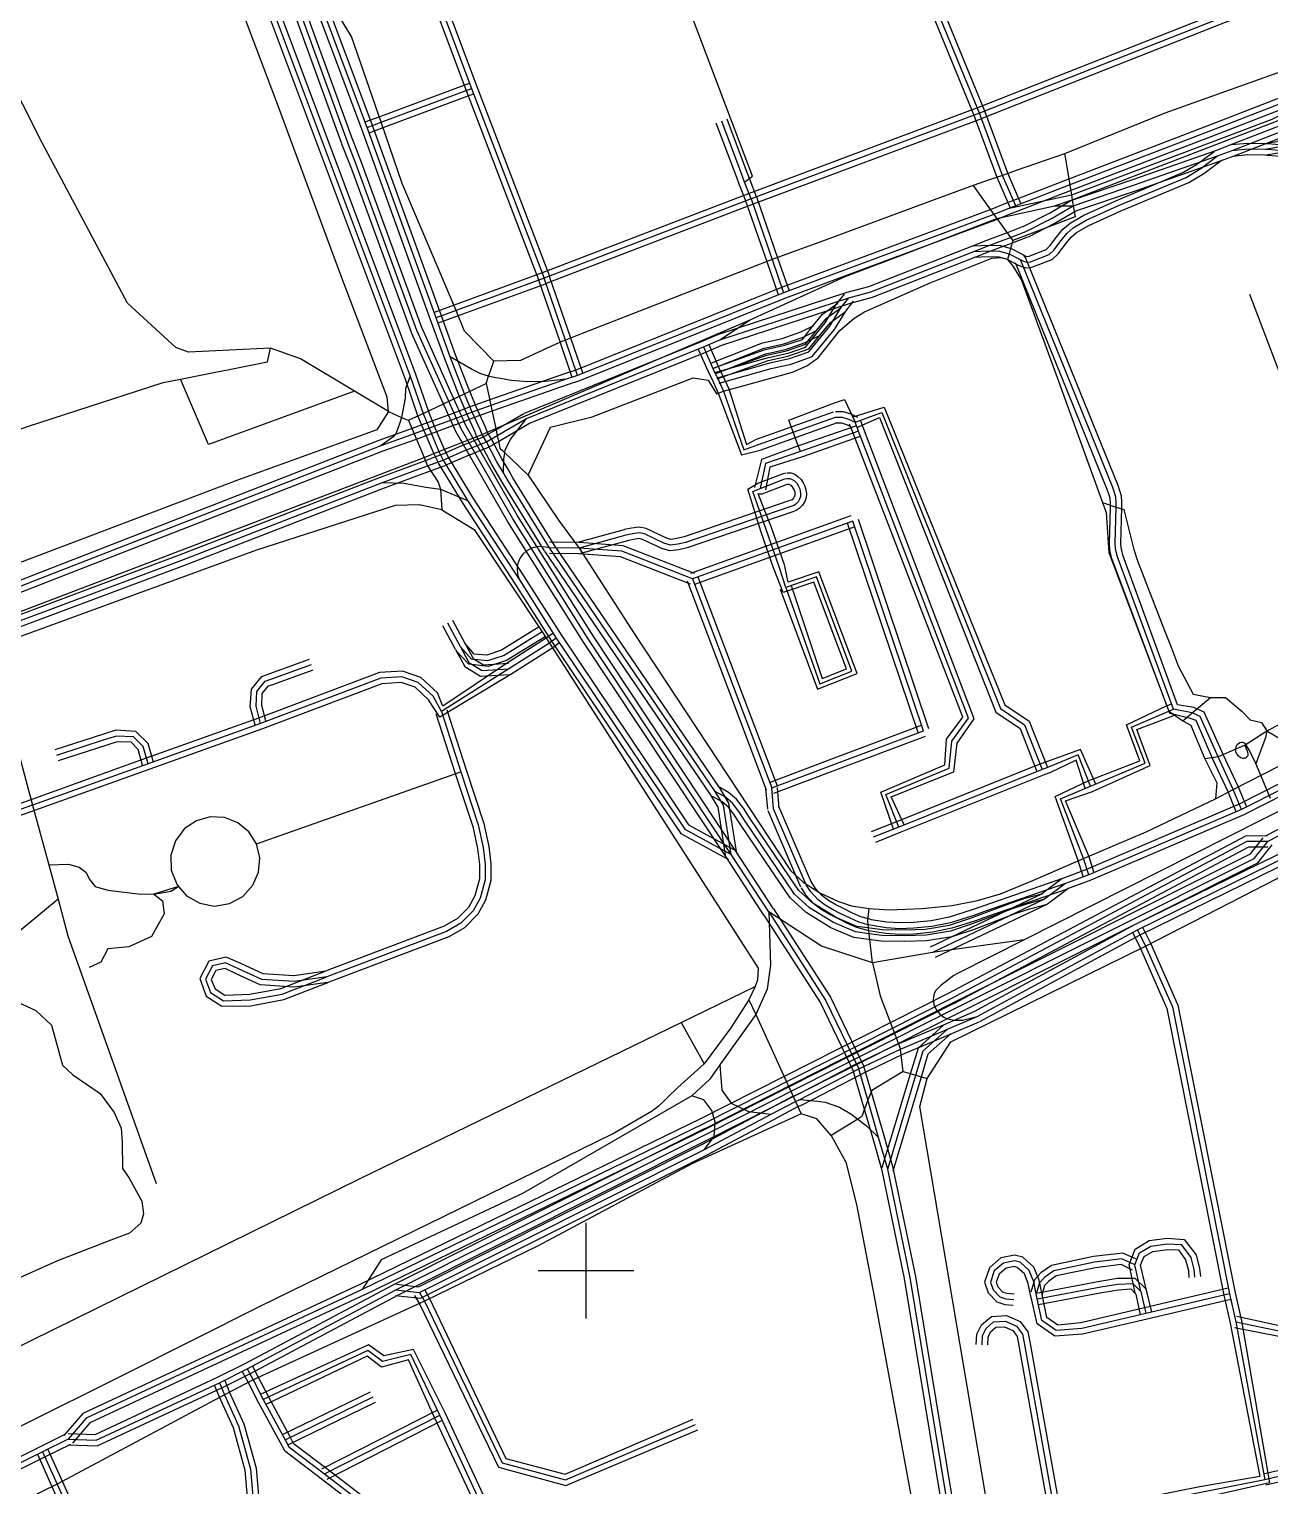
# Model space of a CAD drawing. Header units: metres. Extents: x -1073 to 1066, y -1049 to 1091.
# Drawn here: x -291 to 358, y -113 to 650 of the extents above; entities that cross this region are included whole.
import ezdxf

# ---------------------------------------------------------------- set-up
doc = ezdxf.new("R2010")
doc.units = ezdxf.units.M
for name, color, linetype in [('CONTROL', 2, 'CONTINUOUS'), ('EST_BUILDING_LINE_3M_OFFSET', 1, 'CONTINUOUS'), ('OSM_ROAD_CENTERLINE', 8, 'CONTINUOUS')]:
    doc.layers.add(name, color=color, linetype=linetype)

msp = doc.modelspace()

# ---------------------------------------------------------------- linework, layer by layer
at = {"layer": 'CONTROL'}
for p, q in [((0, -25), (0, 25)), ((-25, 0), (25, 0))]:
    msp.add_line(p, q, dxfattribs=at)
at = {"layer": 'EST_BUILDING_LINE_3M_OFFSET'}
for points in [[(221.985, 556.057), (215.001, 572.069), (203.049, 604.558), (181.726, 656.342), (123.149, 810.749), (99.356, 873.647), (70.133, 947.352)], [(227.484, 558.456), (220.568, 574.305), (208.64, 606.737), (187.306, 658.548), (128.76, 812.875), (104.951, 875.814), (75.71, 949.563)], [(-206.781, 765.942), (-94.785, 467.041), (-88.069, 447.535), (-84.884, 439.661), (-79.628, 427.435), (-77.368, 422.865)], [(-201.163, 768.047), (-89.139, 469.071), (-82.449, 449.637), (-79.346, 441.971), (-74.181, 429.951), (-71.99, 425.527)], [(603.714, 764.725), (592.29, 760.546), (530.435, 735.879), (508.646, 727.458), (437.659, 700.04), (364.371, 671.738), (204.738, 608.436)], [(605.775, 759.09), (594.432, 754.942), (532.628, 730.294), (510.808, 721.861), (439.82, 694.443), (366.558, 666.15), (206.95, 602.859)], [(-49.522, 435.166), (-51.645, 438.954), (-52.65, 441.439), (-56.723, 450.525), (-60.791, 460.028), (-68.266, 479.283), (-75.619, 499.665), (-111.596, 599.348), (-160.038, 728.437), (-169.322, 742.532)], [(-54.76, 432.24), (-57.053, 436.355), (-58.167, 439.08), (-62.219, 448.117), (-66.347, 457.761), (-73.885, 477.179), (-81.263, 497.629), (-117.227, 597.276), (-165.384, 725.714), (-174.329, 739.226)], [(-127.662, 589.641), (-168.375, 701.837), (-175.386, 720.124)], [(-122.022, 591.687), (-162.753, 703.934), (-169.784, 722.272)], [(-99.841, 716.661), (-62.692, 617.52), (-24.695, 518.247)], [(-94.222, 718.766), (-57.081, 619.645), (-19.091, 520.391)], [(625.494, 715.38), (616.404, 711.864), (580.517, 698.159), (528.537, 677.863), (454.693, 649.3), (411.939, 632.758), (384.783, 622.249), (331.461, 601.623), (251.95, 571.031), (223.65, 560.054)], [(627.658, 709.784), (618.556, 706.264), (582.678, 692.562), (530.711, 672.27), (456.858, 643.704), (414.105, 627.162), (386.948, 616.653), (333.621, 596.025), (254.112, 565.435), (225.82, 554.46)], [(228.601, 546.411), (242.335, 553.465), (253.626, 560.021), (285.958, 570.992), (329.331, 586.165), (336.845, 589.075), (477.512, 643.555), (579.451, 683.028), (581.303, 683.751), (621.134, 699.269), (630.884, 703.065)], [(231.343, 541.074), (245.216, 548.202), (256.11, 554.559), (287.912, 565.318), (331.405, 580.535), (339.011, 583.48), (479.679, 637.96), (581.625, 677.436), (583.482, 678.16), (623.311, 693.678), (633.061, 697.474)], [(337.649, 589.265), (345.936, 590.033), (355.211, 589.845), (356.572, 589.808), (368.704, 588.831), (378.397, 587.791), (383.868, 587.199), (391.281, 586.906), (393.761, 587.063), (400.725, 589.621), (439.111, 604.503), (441.877, 606.16), (445.661, 609.047), (450.176, 614.491), (453.662, 618.683), (458.896, 624.649), (459.809, 625.918), (463.184, 630.577), (465.728, 633.301), (466.72, 634.361), (472.115, 639.523), (476.757, 643.129)], [(338.207, 583.291), (346.152, 584.037), (355.07, 583.846), (356.252, 583.817), (368.143, 582.857), (377.755, 581.826), (383.429, 581.215), (391.382, 580.907), (395.014, 581.196), (402.834, 584.004), (441.742, 599.111), (445.246, 601.195), (449.817, 604.72), (454.787, 610.652), (458.225, 614.787), (463.588, 620.91), (464.671, 622.403), (467.814, 626.76), (470.109, 629.202), (470.989, 630.145), (476.033, 634.98), (480.434, 638.387)], [(354.621, 589.8), (361.386, 590.979), (364.5, 592.125), (374.846, 595.893), (430.861, 616.898), (444.871, 623.058), (456.536, 628.364), (466.463, 633.875)], [(355.661, 583.891), (362.937, 585.183), (366.553, 586.487), (376.926, 590.266), (433.123, 611.34), (447.321, 617.581), (459.236, 623.006), (469.374, 628.628)], [(-115.456, 601.124), (-108.259, 603.795), (-60.932, 621.395)], [(-113.368, 595.499), (-106.169, 598.171), (-58.841, 615.771)], [(204.792, 608.457), (85.246, 563.702), (-22.969, 522.119)], [(206.896, 602.838), (87.374, 558.092), (-20.817, 516.519)], [(84.437, 574.211), (73.769, 602.541)], [(78.822, 572.096), (68.153, 600.427)], [(-91.327, 491.005), (-122.536, 576.405), (-127.639, 589.58)], [(-85.691, 493.064), (-116.921, 578.518), (-122.044, 591.747)], [(202.683, 536.331), (210.358, 536.69), (216.719, 536.448), (222.399, 534.993), (228.169, 531.91), (229.673, 531.144), (230.606, 530.784), (231.764, 530.933), (240.651, 534.315), (242.629, 536.241), (245.91, 540.673), (249.469, 545.047), (253.14, 548.237), (260.304, 552.336), (277.029, 559.929), (312.543, 574.768), (319.804, 579.201), (328.573, 585.754)], [(202.965, 530.337), (210.392, 530.69), (215.865, 530.509), (220.218, 529.404), (225.398, 526.588), (227.392, 525.594), (229.956, 524.819), (233.143, 525.093), (243.844, 529.236), (247.112, 532.253), (250.649, 536.994), (253.785, 540.879), (256.613, 543.344), (263.033, 546.993), (279.426, 554.429), (315.27, 569.423), (323.164, 574.23), (332.163, 580.946)], [(83.508, 559.826), (80.16, 568.588), (78.826, 572.084)], [(89.113, 561.968), (85.766, 570.728), (84.432, 574.223)], [(223.649, 560.053), (219.451, 558.424), (212.281, 555.57), (102.244, 514.569), (-5.409, 471.223), (-11.269, 469.342), (-50.773, 455.537), (-60.512, 452.135), (-70.534, 448.219)], [(83.475, 559.915), (94.488, 528.122), (100.494, 510.789)], [(89.145, 561.879), (100.158, 530.086), (106.163, 512.754)], [(225.821, 554.46), (221.646, 552.839), (214.438, 549.971), (104.412, 508.974), (-3.37, 465.58), (-9.361, 463.653), (-48.794, 449.873), (-58.43, 446.507), (-68.35, 442.63)], [(-32.176, 448.807), (60.324, 486.188), (69.003, 489.899), (136.666, 511.997), (147.958, 515.054), (201.73, 536.127), (209.266, 539.078), (215.266, 541.417), (220.98, 543.513), (228.899, 546.544)], [(-29.927, 443.244), (62.628, 480.648), (71.117, 484.284), (138.382, 506.247), (149.84, 509.357), (203.918, 530.541), (211.449, 533.49), (217.389, 535.805), (223.085, 537.894), (231.044, 540.941)], [(340.094, 240.18), (335.799, 250.523), (327.857, 267.699), (319.095, 287.919), (316.109, 288.985), (305.397, 291.566), (275.077, 372.675), (274.365, 375.532), (273.944, 377.62), (273.797, 380.446), (274.309, 399.475), (274.268, 401.894), (274.101, 404.324), (273.5, 406.324), (272.657, 408.852), (224.773, 527.039), (224.495, 527.31)], [(345.635, 242.481), (341.293, 252.933), (333.321, 270.177), (323.307, 292.192), (317.903, 294.71), (309.31, 296.114), (280.812, 374.438), (280.217, 376.858), (279.896, 378.376), (279.796, 380.515), (280.309, 399.446), (280.261, 402.17), (280.004, 405.395), (279.227, 408.115), (278.286, 410.931), (229.907, 530.145), (229.073, 531.188)], [(-22.923, 522.137), (-68.944, 505.316), (-79.472, 501.464)], [(-1.552, 469.376), (-7.928, 487.944), (-19.056, 520.295)], [(-20.863, 516.501), (-66.884, 499.681), (-77.41, 495.829)], [(-7.227, 467.427), (-13.603, 485.994), (-24.73, 518.343)], [(67.953, 470.152), (95.455, 477.946), (105.668, 480.17), (114.825, 483.295), (125.003, 496.078), (130.899, 505.535), (135.164, 510.974)], [(66.537, 472.352), (93.672, 482.006), (103.983, 484.256), (113.138, 487.37), (118.197, 493.829), (123.706, 500.61), (131.62, 506.259)], [(69.589, 464.379), (96.913, 472.126), (107.312, 474.399), (118.291, 478.398), (129.892, 492.6), (135.812, 502.09), (139.884, 507.27)], [(68.549, 466.699), (95.321, 476.237), (105.624, 478.484), (116.604, 482.472), (122.867, 490.062), (127.815, 496.238), (135.091, 501.365)], [(-1.348, 328.968), (-40.927, 391.949), (-68.043, 439.219), (-76.285, 457.542), (-91.245, 490.804)], [(3.732, 332.161), (-35.784, 395.039), (-62.698, 441.945), (-70.813, 460.002), (-85.773, 493.265)], [(65.291, 474.909), (92.253, 485.575), (102.614, 487.84), (112.342, 491.272), (119.214, 494.64)], [(67.5, 469.33), (94.003, 479.836), (104.255, 482.069), (114.662, 485.739), (121.851, 489.251)], [(58.725, 482.221), (63.648, 470.913), (64.851, 468.201), (66.083, 465.934), (69.101, 459.222), (81.299, 426.844), (91.139, 429.432)], [(64.227, 484.616), (69.142, 473.325), (70.235, 470.85), (71.459, 468.598), (74.676, 461.439), (83.885, 432.257), (89.111, 435.079)], [(139.662, 446.806), (155.985, 451.883), (219.037, 296.109), (231.699, 287.484), (241.305, 263.342)], [(-70.467, 448.244), (-83.166, 443.626), (-90.891, 440.658), (-108.305, 434.482)], [(-68.417, 442.605), (-81.065, 438.006), (-88.812, 435.03), (-106.3, 428.827)], [(-53.655, 436.293), (-47.941, 439.632), (-32.565, 448.616)], [(-50.627, 431.113), (-44.914, 434.452), (-29.538, 443.436)], [(89.121, 435.083), (129.499, 449.421)], [(91.129, 429.429), (131.507, 443.767)], [(130.418, 449.592), (134.489, 449.659), (138.454, 448.34), (141.963, 446.707)], [(130.588, 443.595), (133.582, 443.728), (136.205, 442.777), (139.426, 441.27)], [(160.786, 231.068), (154.12, 250.316), (187.587, 264.675), (188.524, 278.058), (197.075, 289.589), (139.666, 438.234), (137.889, 442.926)], [(141.726, 441.172), (153.541, 446.403), (214.359, 292.351), (227.008, 283.743), (235.719, 261.153)], [(166.368, 233.27), (159.645, 247.975), (192.414, 261.112), (194.145, 275.96), (203.027, 288.829), (145.273, 440.371), (143.5, 445.051)], [(-75.891, 426.94), (-65.365, 431.59), (-53.266, 436.484)], [(-40.602, 419.003), (-43.949, 424.757), (-49.496, 435.119)], [(141.483, 442.135), (111.165, 431.582), (91.699, 424.408), (88.097, 409.882)], [(143.456, 436.469), (113.137, 425.916), (96.182, 420.421), (93.955, 408.587)], [(-108.392, 434.45), (-338.244, 344.841), (-351.789, 337.165), (-381.71, 325.791), (-570.391, 259.824), (-595.137, 252.372), (-604.37, 248.55), (-727.034, 207.885), (-794.393, 181.717), (-846.67, 164.713), (-907.429, 148.439), (-985.735, 127.745), (-1041.683, 112.906)], [(-106.213, 428.859), (-335.669, 339.421), (-349.236, 331.735), (-379.653, 320.155), (-568.535, 254.118), (-593.122, 246.72), (-602.276, 242.927), (-725.003, 202.24), (-792.378, 176.065), (-844.965, 158.961), (-905.887, 142.641), (-984.199, 121.945), (-1040.145, 107.107)], [(-319.848, 334.533), (-212.554, 374.602), (-107.554, 415.301), (-84, 424.042), (-75.691, 427.02)], [(-73.467, 421.452), (-63.027, 426.064), (-51.016, 430.922)], [(-45.788, 415.986), (-49.188, 421.832), (-54.786, 432.287)], [(-317.749, 328.912), (-210.421, 368.994), (-105.426, 409.691), (-81.944, 418.405), (-73.667, 421.372)], [(-77.249, 422.649), (-64.513, 401.497), (-37.381, 359.83)], [(-72.109, 425.743), (-59.428, 404.682), (-32.353, 363.104)], [(-21.701, 376.647), (-43.358, 411.802), (-45.789, 415.988)], [(-16.592, 379.794), (-38.209, 414.882), (-40.6, 419.001)], [(91.39, 386.929), (84.574, 409.03), (89.933, 412.028), (103.24, 417.218), (104.666, 417.495)], [(105.256, 417.544), (107.233, 417.465), (109.194, 416.728), (110.846, 415.674), (112.585, 413.938), (113.592, 412.345), (114.49, 410.595), (115.039, 408.647), (115.248, 406.449), (115.078, 404.519), (114.382, 402.479), (113.31, 400.605), (111.539, 398.773), (109.907, 397.778), (108.094, 397.136)], [(97.056, 388.904), (90.025, 406.522), (92.119, 406.441), (104.883, 411.448), (105.753, 411.594)], [(105.163, 411.545), (106.065, 411.58), (106.471, 411.381), (107.098, 410.988), (107.884, 410.209), (108.378, 409.375), (108.911, 408.387), (109.14, 407.551), (109.248, 406.41), (109.207, 405.757), (108.913, 404.948), (108.501, 404.194), (107.8, 403.466), (107.366, 403.214), (106.14, 402.809)], [(106.142, 402.81), (51.264, 383.955), (47.551, 383.103), (44.4, 382.679), (41.813, 383.505), (31.476, 388.384), (27.832, 389.079), (23.757, 388.556), (20.177, 387.789)], [(108.092, 397.135), (52.912, 378.186), (48.571, 377.19), (43.88, 376.702), (39.666, 377.902), (29.602, 382.685), (27.665, 383.081), (24.798, 382.647), (21.437, 381.922)], [(138.584, 394.981), (54.659, 364.802)], [(140.614, 389.335), (56.689, 359.156)], [(104.018, 368.771), (97.058, 388.897)], [(173.672, 281.617), (136.756, 391.2)], [(179.358, 283.532), (142.442, 393.116)], [(-3.582, 381.109), (-19.125, 381.221)], [(20.008, 387.747), (-4.402, 381.001)], [(21.606, 381.964), (-2.804, 375.218)], [(98.347, 366.81), (91.388, 386.936)], [(72.933, 217.36), (69.069, 242.62), (65.089, 249.094), (-21.627, 376.533)], [(-3.625, 375.11), (-19.168, 375.221)], [(78.862, 218.28), (74.707, 244.672), (70.138, 252.335), (-16.666, 379.909)], [(54.581, 359.185), (18.048, 373.515), (-3.827, 375.118)], [(56.767, 364.773), (19.38, 379.365), (-3.379, 381.101)], [(107.27, 358.57), (123.503, 309.83), (136.255, 314.979), (119.213, 360.303), (103.089, 354.893), (98.324, 366.879)], [(101.612, 356.572), (121.023, 304.367), (141.743, 312.554), (121.781, 365.726), (105.793, 360.249), (104.041, 368.702)], [(-37.399, 359.859), (-18.064, 329.414), (36.041, 248.853), (49.627, 228.782), (74.465, 215.184)], [(-32.334, 363.075), (-13.041, 332.695), (41.022, 252.198), (53.666, 233.218), (77.33, 220.456)], [(52.868, 360.916), (76.042, 299.746), (94.297, 251.567)], [(58.479, 363.042), (81.653, 301.872), (99.908, 253.693)], [(-68.298, 325.007), (-74.93, 337.386)], [(-63.009, 327.84), (-69.641, 340.219)], [(-24.592, 336.846), (-44.166, 324.721), (-51.839, 322.114), (-58.548, 322.683), (-63.418, 328.425)], [(-17.329, 333.472), (-20.804, 330.915), (-42.055, 317.436), (-74.923, 295.475), (-77.654, 302.405), (-86.322, 310.401), (-95.906, 313.788), (-108.044, 313.025), (-171.262, 289.131), (-230.083, 268.133), (-290.458, 246.428), (-345.541, 226.994)], [(-13.775, 328.637), (-17.418, 325.962), (-38.842, 312.368), (-76.431, 289.667), (-82.39, 298.723), (-89.424, 305.265), (-96.727, 307.845), (-106.773, 307.161), (-169.192, 283.499), (-228.059, 262.485), (-288.445, 240.775), (-343.545, 221.336)], [(-21.437, 331.742), (-41.623, 319.287), (-51.189, 316.15), (-61.278, 317.34), (-67.888, 324.423)], [(-63.013, 327.848), (-59.059, 320.304), (-53.659, 316.956), (-40.632, 317.896)], [(73.397, 216.163), (-1.309, 328.908)], [(78.399, 219.477), (3.693, 332.222)], [(-68.293, 324.999), (-63.416, 316.179), (-55.109, 311.134), (-40.264, 311.908)], [(-165.326, 312.509), (-144.695, 320.078)], [(-163.259, 306.876), (-142.628, 314.446)], [(-173.128, 285.552), (-175.596, 295.088), (-174.96, 304.226), (-169.482, 310.876), (-165.325, 312.509)], [(-167.325, 287.078), (-169.626, 295.687), (-169.379, 302.023), (-166.026, 305.971), (-163.26, 306.876)], [(-78.532, 291.649), (-68.364, 260.193), (-59.259, 232.514), (-56.822, 220.965), (-55.771, 212.52), (-55.725, 204.961), (-58.107, 196.121), (-61.473, 190.121), (-67.27, 184.213), (-74.261, 180.199), (-136.716, 156.516)], [(-72.822, 293.494), (-62.66, 262.053), (-53.466, 234.073), (-50.904, 221.955), (-49.783, 212.9), (-49.776, 204.184), (-52.551, 193.855), (-56.674, 186.519), (-63.595, 179.47), (-71.689, 174.778), (-134.587, 150.906)], [(260.098, 206.193), (257.425, 214.631), (245.334, 248.171), (262.656, 256.343), (289.615, 266.727), (282.607, 285.64), (303.682, 295.57), (306.209, 296.613)], [(265.817, 208.006), (263.085, 216.623), (250.855, 245.822), (264.973, 250.809), (295.118, 264.336), (288.119, 283.272), (306.008, 290.04), (308.498, 291.067)], [(-226.187, 266.133), (-229.047, 275.793), (-235.503, 282.089), (-245.952, 282.766), (-252.4, 280.731)], [(96.04, 255.435), (128.614, 267.771), (175.459, 285.383)], [(-252.401, 280.731), (-277.862, 272.482)], [(-250.552, 275.023), (-276.013, 266.774)], [(-231.956, 264.485), (-234.217, 272.747), (-237.935, 276.604), (-245.167, 276.818), (-250.553, 275.023)], [(98.165, 249.824), (130.732, 262.157), (177.571, 279.767)], [(266.612, 254.658), (258.672, 272.675), (240.759, 266.248), (237.444, 265.051), (162.459, 234.953), (149.115, 229.599)], [(261.016, 252.493), (256.309, 267.16), (242.924, 260.652), (239.58, 259.444), (164.694, 229.385), (151.35, 224.03)], [(203.082, 135.61), (287.061, 181.09), (376.911, 225.145), (418.183, 259.609)], [(418.734, 259.973), (355.156, 227.301)], [(238.951, 197.27), (229.597, 194.72), (222.364, 192.305), (200.916, 184.255), (189.956, 180.547), (177.602, 178.605), (166.715, 178.262), (154.886, 178.377), (148.531, 179.258), (141.728, 180.17), (130.815, 184.799), (118.696, 192.226), (111.336, 199.023), (106.813, 205.618), (85.399, 237.313), (82.396, 241.998), (78.789, 246.745), (74.582, 250.228), (69.083, 253.331)], [(95.122, 241.477), (94.115, 252.353)], [(101.096, 242.03), (100.089, 252.906)], [(205.939, 130.334), (289.812, 175.757), (380.177, 220.112), (422.027, 255.002)], [(363.294, 255.071), (341.594, 244.048), (261.844, 209.885), (249.69, 205.37)], [(240.528, 191.481), (231.336, 188.978), (224.368, 186.65), (202.93, 178.603), (191.387, 174.72), (178.166, 172.632), (166.78, 172.262), (154.445, 172.393), (147.712, 173.314), (140.138, 174.384), (128.071, 179.463), (115.074, 187.442), (106.802, 195.094), (101.857, 202.236), (80.386, 234.016), (77.472, 238.57), (74.455, 242.595), (71.19, 245.279), (66.145, 248.099)], [(366.01, 249.721), (344.135, 238.613), (264.071, 204.314), (251.78, 199.746)], [(112.423, 200.742), (95.352, 240.572)], [(117.938, 203.105), (100.866, 242.935)], [(356.502, 227.633), (344.972, 227.452), (189.345, 144.973)], [(191.88, 140.095), (347.596, 218.077), (354.176, 226.496)], [(356.552, 221.633), (346.445, 221.635), (192.157, 139.673)], [(194.569, 134.732), (351.381, 213.422), (358.878, 222.77)], [(93.054, 186.057), (73.386, 216.18)], [(98.077, 189.337), (78.41, 219.46)], [(251.717, 199.723), (209.48, 185.089), (203.783, 183.059), (191.364, 179.194), (181.383, 177.106), (171.693, 176.164), (164.069, 175.959), (156.671, 176.432), (147.913, 177.797), (146.759, 178.119), (141.726, 179.539), (136.827, 181.673), (131.672, 184.246), (127.783, 186.124), (123.464, 188.705), (119.324, 191.855), (115.215, 196.408), (112.67, 200.281)], [(249.753, 205.393), (207.49, 190.75), (201.883, 188.75), (189.856, 185.001), (180.478, 183.037), (171.322, 182.153), (164.18, 181.958), (157.324, 182.397), (149.196, 183.659), (148.389, 183.894), (143.743, 185.19), (139.369, 187.108), (134.315, 189.633), (130.626, 191.407), (126.82, 193.679), (123.383, 196.274), (119.968, 200.07), (117.691, 203.566)], [(248.944, 204.965), (238.192, 196.946), (179.951, 169.255)], [(252.526, 200.151), (241.287, 191.806), (182.529, 163.837)], [(93.043, 186.073), (122.614, 140.153), (139.981, 104.258)], [(98.088, 189.321), (127.847, 143.089), (145.382, 106.872)], [(285.746, 177.097), (289.984, 168.504), (303.857, 137.166), (333.658, -12.761), (336.886, -27.399), (352.472, -107.734), (321.01, -113.187), (245.258, -128.272), (211.886, -135.086), (191.353, -139.272)], [(291.127, 179.751), (295.42, 171.044), (309.578, 138.975), (339.531, -11.529), (342.767, -26.213), (357.439, -111.099), (322.187, -119.071), (246.444, -134.154), (213.085, -140.965), (192.552, -145.151)], [(-136.076, 156.68), (-152.817, 154.271), (-168.894, 155.326), (-180.501, 160.723), (-188.175, 164.063), (-197.234, 161.929), (-202.065, 152.806), (-198.699, 143.596), (-190.439, 138.371), (-175.283, 138.66), (-158.044, 141.84), (-134.569, 150.913)], [(-135.227, 150.741), (-152.594, 148.275), (-170.376, 149.512), (-183.003, 155.27), (-188.806, 158.097), (-193.595, 157.159), (-196.076, 152.433), (-194.055, 147.395), (-188.855, 144.159), (-175.91, 144.627), (-159.678, 147.614), (-136.735, 156.508)], [(189.396, 144.999), (59.794, 79.398)], [(62.249, 74.478), (191.869, 140.09)], [(192.106, 139.646), (62.504, 74.045)], [(64.959, 69.125), (194.579, 134.737)], [(141.392, 108.273), (163.284, 118.699), (187.844, 129.075), (203.326, 135.728)], [(143.971, 102.856), (165.742, 113.225), (190.196, 123.555), (205.695, 130.215)], [(154.919, 53.928), (169.667, 103.087), (173.861, 116.672), (187.024, 128.555)], [(160.666, 52.204), (175.414, 101.363), (178.922, 113.449), (191.016, 124.075)], [(-99.102, -7.072), (-87.576, -8.512), (60.655, 65.995), (95.405, 84.47), (108.242, 91.265), (110.522, 92.228), (141.298, 108.227)], [(-99.783, -13.033), (-86.528, -14.42), (63.409, 60.665), (98.217, 79.17), (110.814, 85.845), (113.074, 86.797), (144.065, 102.903)], [(188.983, -142.642), (186.033, -122.302), (185.305, -117.244), (166.651, -4.101), (154.88, 52.344), (150.105, 68.923), (144.462, 88.538), (139.799, 104.735)], [(194.921, -141.781), (191.972, -121.444), (191.234, -116.328), (172.549, -3.001), (160.704, 53.788), (155.871, 70.583), (150.227, 90.197), (145.564, 106.395)], [(59.838, 79.42), (-118.373, -7.187)], [(62.46, 74.024), (-115.75, -12.583)], [(-100.789, -7.371), (62.258, 74.483)], [(-98.097, -12.733), (64.95, 69.12)], [(287.202, -11.567), (284.06, 3.295), (287.283, 11.285), (294.484, 15.719), (303.905, 17.08), (312.782, 16.242), (319.038, 8.269), (320.944, 1.084), (321.311, -3.084)], [(335.912, -9.224), (292.081, -19.465), (258.764, -27.261), (246.752, -28.506), (240.945, -24.452), (238.974, -14.162), (238.417, -11.522), (237.002, -4.949), (234.225, 1.816), (228.473, 6.995), (224.14, 8.186), (217.035, 6.689), (211.052, 1.561), (208.488, -5.96), (210.346, -11.532), (214.87, -16.315), (218.975, -17.662), (223.463, -18.051)], [(288.341, 5.758), (280.809, 9.217), (265.474, 7.434), (243.457, 2.719), (237.939, -1.083), (234.602, -4.813), (232.606, -11.295)], [(293.062, -10.274), (290.04, 2.805), (291.851, 7.395), (296.483, 10.062), (304.125, 11.084), (309.926, 10.965), (313.632, 5.668), (315.029, 0.074), (315.333, -3.596)], [(337.277, -15.066), (293.446, -25.308), (259.715, -33.185), (245.197, -34.301), (235.938, -27.757), (233.104, -15.404), (232.548, -12.768), (231.261, -6.695), (229.304, -1.616), (225.589, 1.733), (223.952, 2.189), (219.682, 1.304), (216.003, -1.828), (214.488, -5.951), (215.473, -8.416), (218.049, -11.226), (220.109, -11.771), (223.958, -12.072)], [(285.758, 0.342), (279.849, 3.295), (266.464, 1.516), (245.843, -2.786), (241.893, -5.596), (239.825, -7.766), (238.36, -12.995)], [(-118.33, -7.167), (-263.164, -74.826), (-273.195, -86.251)], [(-270.828, -85.223), (-256.8, -85.793), (-193.044, -55.964), (-178.543, -48.73), (-100.851, -7.404)], [(235.474, -11.837), (268.675, -5.472), (277.912, -4.015), (287.119, -3.982), (292.759, -9.472), (295.688, -21.715)], [(-271.037, -91.219), (-255.603, -91.673), (-190.437, -61.368), (-175.794, -54.063), (-98.034, -12.701)], [(-115.793, -12.604), (-259.554, -79.619), (-268.669, -90.191)], [(-89.635, -12.991), (-87.076, -17.32), (-45.782, -102.875), (-10.537, -112.431), (58.439, -83.222)], [(-84.469, -9.94), (-81.782, -14.495), (-41.95, -98.258), (-10.959, -106.446), (56.087, -77.702)], [(236.604, -17.73), (269.71, -11.382), (278.472, -9.989), (284.896, -9.555), (287.505, -12.369), (289.84, -23.058)], [(204.137, -38.605), (204.462, -33.247), (206.885, -28.393), (212.006, -24.021), (219.998, -23.479), (227.006, -26.69), (231.045, -31.98), (232.111, -37.266), (248.8, -130.664), (253.977, -157.39), (258.186, -182.091), (257.042, -189.107), (252.954, -193.966), (246.703, -196.589), (233.441, -198.977)], [(210.13, -38.896), (210.265, -34.77), (211.639, -32.054), (214.29, -29.569), (218.891, -29.376), (223.258, -31.375), (225.56, -34.412), (226.208, -38.342), (242.902, -131.762), (248.075, -158.469), (252.186, -182.148), (251.581, -186.62), (249.434, -189.108), (245.034, -190.826), (232.385, -193.07)], [(339.22, -29.744), (382.867, -38.228), (393.281, -98.099), (390.947, -97.826), (354.265, -106.497)], [(340.434, -23.868), (387.186, -34.063), (398.285, -101.409), (392.335, -103.663), (355.645, -112.336)], [(-46.649, -132.472), (-73.758, -74.33), (-90.281, -41.215), (-105.775, -44.637), (-113.846, -38.816), (-170.077, -64.676)], [(-52.087, -135.008), (-79.186, -76.888), (-92.849, -46.638), (-106.958, -50.519), (-114.448, -44.786), (-167.533, -70.11)], [(-179.813, -52.814), (-176.733, -58.559), (-171.457, -68.795), (-159.989, -89.949), (-157.653, -94.133), (-138.594, -108.773), (-112.652, -128.587), (-75.28, -153.631)], [(-174.524, -49.979), (-171.422, -55.767), (-166.153, -65.991), (-154.712, -87.094), (-153.091, -90.236), (-134.952, -104.004), (-109.159, -123.709), (-71.94, -148.647)], [(-194.515, -59.807), (-191.923, -66.104), (-184.589, -82.154), (-178.443, -104.482), (-176.675, -124.723), (-171.624, -144.967), (-162.236, -155.712), (-157.36, -170.045), (-159.835, -200.409), (-159.991, -211.726), (-157.866, -218.45), (-144.928, -258.636), (-137.496, -281.714), (-130.144, -303.888), (-122.96, -326.796), (-122.757, -330.172), (-119.841, -374.689), (-121.295, -394.027), (-121.538, -410.714), (-119.472, -424.649)], [(-188.966, -57.524), (-186.418, -63.717), (-178.95, -80.106), (-172.538, -103.42), (-170.756, -123.743), (-166.304, -142.194), (-157.04, -152.711), (-151.406, -169.303), (-153.842, -200.699), (-154.056, -210.845), (-152.155, -216.61), (-139.216, -256.797), (-131.793, -279.851), (-124.433, -302.049), (-117.062, -325.695), (-116.77, -329.778), (-113.841, -374.717), (-115.301, -394.297), (-115.552, -410.316), (-113.538, -423.765)], [(-158.668, -85.826), (-112.709, -63.362)], [(-156.033, -91.217), (-110.074, -68.753)], [(-138.137, -103.716), (-77.836, -72.937)], [(-135.409, -109.061), (-75.108, -78.281)], [(-272.262, -85.532), (-285.563, -92.111)], [(-269.602, -90.91), (-282.902, -97.489)], [(-285.573, -92.116), (-342.05, -120.313)], [(-282.892, -97.484), (-339.37, -125.682)], [(-286.968, -96.032), (-279.359, -112.921), (-259.157, -158.598)], [(-281.497, -93.568), (-273.88, -110.476), (-253.67, -156.171)]]:
    msp.add_lwpolyline(points, dxfattribs=at)
at = {"layer": 'OSM_ROAD_CENTERLINE'}
for points in [[(224.735, 557.257), (217.784, 573.187), (205.844, 605.648), (184.516, 657.445), (125.955, 811.812), (102.154, 874.73), (72.922, 948.458)], [(-103.302, 449.666), (-104, 457.136), (-128.251, 520.889), (-161.431, 610.423), (-185.876, 675.601), (-210.702, 746.657), (-225.168, 786.665), (-241.594, 832.117), (-267.17, 897.684), (-272.716, 911.154), (-276.372, 915.819), (-284.259, 925.871)], [(82.963, 569.658), (87.158, 572.675), (-17.46, 849.294)], [(-239.757, 506.294), (-284.471, 590.152), (-315.222, 650.665), (-337.734, 689.416), (-387.49, 780.431)], [(-203.972, 766.995), (-91.962, 468.056), (-85.259, 448.586), (-82.115, 440.816), (-76.905, 428.693), (-74.679, 424.196)], [(604.745, 761.907), (593.361, 757.744), (531.532, 733.087), (509.727, 724.66), (438.739, 697.242), (365.465, 668.944), (205.844, 605.648)], [(593.361, 757.744), (598.086, 746.979), (593.176, 735.892), (585.351, 715.008), (552.091, 702.24), (523.46, 690.44), (487.736, 675.924), (469.173, 669.2), (449.443, 665.36), (388.903, 641.281), (378.297, 637.819), (374.367, 636.205), (374.031, 631.14), (302.734, 605.726), (250.293, 584.519), (224.929, 575.691)], [(244.968, 557.223), (254.347, 560.396), (629.817, 705.201), (750.005, 747.959)], [(-52.141, 433.703), (-54.349, 437.655), (-55.409, 440.259), (-59.471, 449.321), (-63.569, 458.894), (-71.076, 478.231), (-78.441, 498.647), (-114.412, 598.312), (-162.711, 727.075), (-171.825, 740.879)], [(-124.842, 590.664), (-165.564, 702.886), (-172.585, 721.198)], [(-97.032, 717.713), (-59.886, 618.583), (-21.893, 519.319)], [(626.576, 712.582), (617.48, 709.064), (581.597, 695.36), (529.624, 675.067), (455.775, 646.502), (413.022, 629.96), (385.865, 619.451), (332.541, 598.824), (253.031, 568.233), (224.735, 557.257)], [(-67.914, 502.498), (-96.087, 568.957), (-107.214, 600.983), (-122.731, 645.934), (-128.922, 656.109), (-146.541, 707.16)], [(229.972, 543.743), (243.775, 550.834), (254.868, 557.29), (286.935, 568.155), (330.368, 583.35), (337.928, 586.278), (478.596, 640.758), (580.538, 680.232), (582.392, 680.956), (622.222, 696.474), (631.972, 700.27)], [(337.928, 586.278), (346.044, 587.035), (355.141, 586.846), (356.412, 586.812), (368.423, 585.844), (378.076, 584.808), (383.649, 584.207), (391.332, 583.907), (394.388, 584.129), (401.78, 586.812), (440.426, 601.807), (443.561, 603.677), (447.739, 606.883), (452.481, 612.572), (455.943, 616.735), (461.242, 622.78), (462.24, 624.16), (465.499, 628.669), (467.919, 631.251), (468.855, 632.253), (474.074, 637.251), (478.596, 640.758)], [(413.022, 629.96), (358.753, 602.33), (253.941, 562.789), (220.549, 555.632)], [(355.141, 586.846), (362.162, 588.081), (365.526, 589.306), (375.886, 593.08), (431.992, 614.119), (446.096, 620.32), (457.886, 625.685), (467.919, 631.251)], [(-114.412, 598.312), (-107.214, 600.983), (-59.886, 618.583)], [(205.844, 605.648), (86.31, 560.897), (-21.893, 519.319)], [(81.629, 573.153), (70.961, 601.484)], [(-88.509, 492.034), (-119.728, 577.461), (-124.842, 590.664)], [(202.824, 533.334), (210.375, 533.69), (216.292, 533.479), (221.308, 532.199), (226.784, 529.249), (228.532, 528.369), (230.281, 527.802), (232.454, 528.013), (242.248, 531.776), (244.871, 534.247), (248.28, 538.833), (251.627, 542.963), (254.877, 545.791), (261.668, 549.665), (278.227, 557.179), (313.906, 572.096), (321.484, 576.716), (330.368, 583.35)], [(250.293, 584.519), (250.735, 581.87), (251.309, 578.497)], [(86.31, 560.897), (82.963, 569.658), (81.629, 573.153)], [(224.929, 575.691), (217.784, 573.187), (208.971, 570.137)], [(251.309, 578.497), (253.031, 568.233), (253.941, 562.789), (254.347, 560.396), (254.868, 557.29), (255.848, 551.446)], [(208.971, 570.137), (202.488, 567.888), (182.079, 560.363), (125.522, 539.501), (97.323, 529.104), (-2.022, 490.509)], [(202.488, 567.888), (206.754, 561.954)], [(224.735, 557.257), (220.549, 555.632), (213.36, 552.771), (103.328, 511.771), (-4.389, 468.401), (-10.315, 466.498), (-49.783, 452.705), (-59.471, 449.321), (-69.442, 445.425)], [(70.06, 487.092), (85.833, 497.589), (135.519, 520.243), (163.329, 530.674), (214.941, 550.578), (244.968, 557.223), (254.868, 557.29)], [(86.31, 560.897), (97.323, 529.104), (103.328, 511.771)], [(206.754, 561.954), (213.36, 552.771), (214.941, 550.578), (222.032, 540.704), (223.216, 539.067)], [(255.848, 551.446), (223.216, 539.067)], [(-31.052, 446.026), (61.476, 483.418), (70.06, 487.092), (137.524, 509.122), (148.899, 512.206), (202.824, 533.334), (210.357, 536.284), (216.327, 538.611), (222.032, 540.704), (229.972, 543.743)], [(222.041, 534.826), (221.308, 532.199), (220.46, 529.204)], [(223.216, 539.067), (222.041, 534.826)], [(-30.204, 416.303), (-18.626, 441.362), (3.153, 446.827), (56.062, 467.166), (63.816, 465.986), (68.179, 458.772), (71.888, 460.33), (107.956, 470.16), (115.533, 473.477), (121.495, 477.763), (132.675, 492.023), (140.262, 498.402), (145.587, 501.842), (180.047, 516.881), (212.229, 529.872), (216.716, 530.284), (219.303, 529.738), (220.46, 529.204)], [(220.46, 529.204), (223.366, 525.43), (227.693, 518.384), (245.754, 469.292), (270.146, 402.066), (272.08, 396.733), (273.423, 375.905), (304.845, 292.805), (312.105, 287.773), (316.255, 285.458), (318.984, 278.979), (323.656, 267.769), (329.874, 255.357), (329.211, 246.952)], [(342.865, 241.331), (338.546, 251.728), (330.589, 268.938), (321.201, 290.055), (317.006, 291.848), (307.353, 293.84), (277.945, 373.557), (277.291, 376.195), (276.92, 377.998), (276.796, 380.481), (277.309, 399.461), (277.264, 402.032), (277.053, 404.86), (276.364, 407.22), (275.472, 409.891), (227.34, 528.592), (226.784, 529.249)], [(-21.893, 519.319), (-67.914, 502.498), (-78.441, 498.647)], [(-4.389, 468.401), (-10.766, 486.969), (-21.893, 519.319)], [(346.998, 511.07), (369.801, 450.957), (391.906, 392.692)], [(-165.052, 482.706), (-207.875, 480.735), (-214.481, 483.029), (-239.757, 506.294)], [(67.543, 469.525), (94.497, 479.121), (104.803, 481.37), (114.871, 484.921), (120.532, 491.945), (125.76, 498.424), (133.355, 503.812)], [(68.771, 467.266), (96.184, 475.036), (106.49, 477.285), (116.558, 480.847), (127.447, 494.339), (133.355, 503.812), (137.524, 509.122)], [(-753.246, 179.581), (-710.316, 199.263), (-629.658, 228.084), (-603.491, 236.477), (-589.263, 239.639), (-565.877, 244.603), (-387.428, 309.87), (-347.139, 325.544), (-332.037, 331.166), (-84.72, 425.454), (-76.905, 428.693), (-54.349, 437.655), (-47.213, 440.705), (85.833, 497.589)], [(-48.185, 476.004), (-63.481, 491.678), (-67.914, 502.498)], [(1.192, 330.565), (-38.355, 393.494), (-65.371, 440.582), (-73.549, 458.772), (-88.509, 492.034)], [(-2.022, 490.509), (-10.766, 486.969), (-13.503, 485.856)], [(66.395, 472.119), (93.128, 482.706), (103.434, 484.954), (113.502, 488.506), (120.532, 491.945)], [(-360.996, 416.704), (-292.614, 441.529), (-221.229, 464.794), (-212.07, 466.598), (-166.659, 475.57), (-165.052, 482.706)], [(-103.302, 449.666), (-121.15, 460.297), (-149.376, 477.095), (-165.052, 482.706)], [(-13.503, 485.856), (-34.266, 476.305), (-48.185, 476.004)], [(61.476, 483.418), (66.395, 472.119), (67.543, 469.525), (68.771, 467.266), (71.888, 460.33), (82.592, 429.55), (90.125, 432.256)], [(-10.315, 466.498), (-21.452, 465.318), (-30.689, 465.073), (-38.982, 465.785), (-45.809, 466.965), (-47.266, 467.21), (-50.94, 468.034), (-55.091, 469.336), (-59.824, 471.707), (-71.076, 478.231)], [(-49.977, 470.817), (-48.185, 476.004)], [(-121.15, 460.297), (-197.49, 432.345), (-212.07, 466.598)], [(-91.962, 468.056), (-94.409, 461.644), (-94.647, 456.668), (-96.599, 446.415), (-97.606, 443.165), (-99.381, 438.311), (-100.803, 436.419), (-107.303, 431.654)], [(-52.265, 464.271), (-50.94, 468.034), (-49.977, 470.817)], [(-92.81, 445.002), (-85.259, 448.586), (-63.569, 458.894), (-58.138, 461.477)], [(-58.138, 461.477), (-52.265, 464.271)], [(-52.265, 464.271), (-50.71, 457.024)], [(-50.71, 457.024), (-49.783, 452.705), (-47.213, 440.705), (-46.427, 437.042), (-45.641, 433.391)], [(112.151, 428.749), (111.012, 431.71), (106.137, 445.113), (130.008, 454.063), (135.148, 455.922), (140.694, 443.989)], [(-103.302, 449.666), (-109.457, 439.992), (-181.752, 413.821), (-323.1, 360.298)], [(-69.442, 445.425), (-82.115, 440.816), (-89.852, 437.844), (-107.303, 431.654)], [(-103.302, 449.666), (-96.599, 446.415), (-94.082, 445.48)], [(-94.082, 445.48), (-92.81, 445.002)], [(-92.81, 445.002), (-90.885, 440.36)], [(-52.141, 433.703), (-46.427, 437.042), (-31.052, 446.026)], [(-43.195, 417.495), (-43.009, 424.686), (-42.462, 428.037), (-42.232, 429.461), (-42.179, 429.784), (-39.689, 434.76), (-31.052, 446.026)], [(90.125, 432.256), (130.503, 446.594)], [(130.503, 446.594), (134.035, 446.694), (137.33, 445.558), (140.694, 443.989)], [(140.694, 443.989), (154.763, 449.143), (216.698, 294.23), (229.354, 285.614), (238.512, 262.248)], [(163.577, 232.169), (156.883, 249.145), (190.001, 262.893), (191.334, 277.009), (200.051, 289.209), (142.47, 439.302), (140.694, 443.989)], [(-90.885, 440.36), (-89.852, 437.844), (-84.72, 425.454), (-82.972, 421.224)], [(142.47, 439.302), (112.151, 428.749), (93.941, 422.415), (91.026, 409.235)], [(-107.303, 431.654), (-336.956, 342.131), (-350.513, 334.45), (-380.681, 322.973), (-569.463, 256.971), (-594.129, 249.546), (-603.323, 245.739), (-726.019, 205.063), (-793.385, 178.891), (-845.818, 161.837), (-906.658, 145.54), (-984.967, 124.845), (-1040.914, 110.006)], [(-74.679, 424.196), (-64.196, 428.827), (-52.141, 433.703)], [(-43.195, 417.495), (-46.568, 423.294), (-52.141, 433.703)], [(-45.641, 433.391), (-45.023, 430.486), (-43.769, 429.15)], [(-43.769, 429.15), (-42.462, 428.037), (-39.433, 425.142)], [(-318.799, 331.722), (-211.488, 371.798), (-106.49, 412.496), (-82.972, 421.224), (-74.679, 424.196)], [(-82.972, 421.224), (-77.284, 412.663), (-76.119, 409.012), (-75.394, 398.114)], [(-74.679, 424.196), (-61.971, 403.09), (-34.867, 361.467)], [(-39.433, 425.142), (-30.204, 416.303)], [(-106.49, 412.496), (-95.115, 412.018), (-83.749, 410.069), (-76.119, 409.012), (-61.971, 403.09)], [(-19.147, 378.221), (-40.784, 413.342), (-43.195, 417.495)], [(-30.204, 416.303), (-14.325, 392.804), (-3.603, 378.11), (25.152, 333.448), (106.976, 209.482), (113.458, 203.437), (122.29, 197.671), (131.969, 193.229), (138.796, 190.903), (148.095, 189.545)], [(94.223, 387.917), (87.299, 407.776), (91.026, 409.235), (104.061, 414.333), (105.209, 414.545)], [(105.209, 414.545), (106.649, 414.522), (107.832, 414.055), (108.972, 413.331), (110.235, 412.073), (110.985, 410.86), (111.701, 409.491), (112.089, 408.099), (112.248, 406.429), (112.142, 405.138), (111.648, 403.713), (110.906, 402.4), (109.669, 401.119), (108.636, 400.496), (107.117, 399.973)], [(-75.394, 398.114), (-87.087, 400.852), (-99.787, 400.474), (-172.417, 377.063), (-311.725, 326.079), (-342.379, 313.421), (-366.012, 303.659), (-496.639, 255.624), (-561.7, 232.269), (-568.5, 227.583), (-569.993, 223.586)], [(-75.394, 398.114), (-58.588, 387.794), (-23.015, 334.294), (-19.111, 328.439), (90.019, 158.275), (89.657, 152.241), (88.527, 148.657)], [(107.117, 399.973), (52.088, 381.071), (48.061, 380.147), (44.14, 379.69), (40.74, 380.703), (30.539, 385.535), (27.749, 386.08), (24.278, 385.601), (20.807, 384.856)], [(270.146, 402.066), (277.309, 399.461), (281.283, 398.281), (286.493, 377.319)], [(139.599, 392.158), (55.674, 361.979)], [(176.515, 282.575), (139.599, 392.158)], [(20.807, 384.856), (-3.603, 378.11)], [(101.182, 367.79), (94.223, 387.917)], [(178.475, 100.511), (190.866, 119.825), (292.702, 169.774), (361.517, 205.252), (376.945, 216.094), (384.673, 221.705), (423.841, 241.976), (706.837, 378.733), (724.146, 384.009), (742.154, 374.792), (756.214, 363.326), (771.43, 330.03), (798.022, 269.662)], [(-19.147, 378.221), (-21.231, 378.666), (-22.944, 378.8), (-24.516, 378.878), (-26.318, 378.655), (-28.058, 378.276), (-30.071, 377.297), (-31.246, 376.507), (-33.136, 375.004), (-34.496, 372.989), (-35.202, 371.375), (-35.697, 370.061), (-36.032, 368.425), (-36.041, 367), (-35.926, 365.408), (-35.591, 363.749), (-34.867, 361.467)], [(75.898, 217.82), (71.888, 243.646), (67.614, 250.715), (-19.147, 378.221)], [(-3.603, 378.11), (-19.147, 378.221)], [(55.674, 361.979), (18.714, 376.44), (-3.603, 378.11)], [(286.493, 377.319), (288.383, 371.397)], [(104.441, 357.571), (122.263, 307.098), (138.999, 313.767), (120.497, 363.015), (104.441, 357.571), (101.182, 367.79)], [(288.383, 371.397), (302.478, 334.917), (306.037, 326.268)], [(-34.867, 361.467), (-15.552, 331.055), (38.532, 250.526), (51.647, 231), (75.898, 217.82)], [(55.674, 361.979), (78.847, 300.809), (97.102, 252.63)], [(-65.653, 326.424), (-72.286, 338.802)], [(309.703, 316.561), (317.527, 301.755), (326.65, 299.863), (334.519, 299.863), (343.227, 292.694), (347.307, 288.196), (353.348, 286.894), (356.015, 282.452), (369.606, 289.465), (417.367, 314.134), (434.544, 322.483), (438.315, 320.245), (442.714, 317.629), (453.373, 315.024), (449.938, 331.244), (451.775, 333.092), (459.891, 339.125)], [(-15.552, 331.055), (-19.111, 328.439), (-40.448, 314.902), (-75.677, 292.571), (-80.022, 300.564), (-87.873, 307.833), (-96.316, 310.817), (-107.409, 310.093), (-170.227, 286.315), (-229.071, 265.309), (-289.452, 243.602), (-344.543, 224.165)], [(-23.015, 334.294), (-42.895, 322.004), (-51.514, 319.132), (-59.913, 320.012), (-65.653, 326.424)], [(75.898, 217.82), (1.192, 330.565)], [(-311.725, 326.079), (-289.452, 243.602), (-280.991, 212.354), (-276.169, 194.387), (-271.021, 175.207), (-224.841, 45.541)], [(-65.653, 326.424), (-61.238, 318.242), (-54.384, 314.045), (-40.448, 314.902)], [(306.037, 326.268), (309.703, 316.561)], [(-164.292, 309.692), (-143.662, 317.262)], [(-170.227, 286.315), (-172.611, 295.388), (-172.17, 303.124), (-167.754, 308.423), (-164.292, 309.692)], [(312.105, 287.773), (317.006, 291.848), (326.65, 299.863)], [(-75.677, 292.571), (-65.512, 261.123), (-56.363, 233.293), (-53.863, 221.46), (-52.777, 212.71), (-52.75, 204.573), (-55.329, 194.988), (-59.074, 188.32), (-65.432, 181.841), (-72.975, 177.489), (-135.652, 153.711)], [(262.957, 207.1), (260.255, 215.627), (248.094, 246.997), (263.814, 253.576), (292.366, 265.532), (285.363, 284.456), (304.845, 292.805), (307.353, 293.84)], [(97.102, 252.63), (129.673, 264.964), (176.515, 282.575)], [(344.242, 274.905), (356.015, 282.452), (355.423, 278.779)], [(356.015, 282.452), (362.479, 278.678), (365.332, 277.009)], [(-251.477, 277.877), (-276.938, 269.628)], [(-229.071, 265.309), (-231.632, 274.27), (-236.719, 279.346), (-245.559, 279.792), (-251.477, 277.877)], [(344.242, 274.905), (330.589, 268.938), (323.656, 267.769)], [(358.055, 247.164), (350.283, 265.331), (347.201, 271.832), (345.117, 275.294), (344.869, 275.639), (344.64, 275.873), (344.401, 276.051), (344.057, 276.229), (343.792, 276.341), (343.359, 276.43), (342.918, 276.452), (341.902, 276.14), (341.249, 275.773), (340.648, 275.239), (340.251, 274.749), (339.8, 273.947), (339.659, 273.179), (339.624, 272.545), (339.756, 271.676), (340.021, 270.842), (340.224, 270.419), (340.692, 269.762), (341.363, 269.227), (341.902, 268.871), (342.529, 268.504), (343.297, 268.259), (343.96, 268.226), (344.472, 268.292), (344.958, 268.426), (345.435, 268.704), (345.814, 269.049), (346.097, 269.428), (346.265, 269.817), (346.309, 270.151), (346.291, 270.541), (346.185, 271.109), (345.982, 271.877), (345.673, 272.634), (344.737, 274.571), (344.64, 274.727), (344.534, 274.827), (344.393, 274.905), (344.242, 274.905)], [(355.423, 278.779), (350.283, 265.331)], [(263.814, 253.576), (257.491, 269.918), (241.841, 263.45), (238.512, 262.248), (163.577, 232.169), (150.232, 226.815)], [(329.211, 246.952), (338.546, 251.728), (362.736, 264.129), (372.088, 268.927)], [(-172.435, 223.33), (-65.512, 261.123)], [(98.109, 241.754), (97.102, 252.63)], [(204.511, 132.972), (288.436, 178.424), (378.544, 222.629), (420.105, 257.305)], [(420.105, 257.305), (370.728, 244.57), (229.204, 173.136)], [(364.652, 252.396), (342.865, 241.331), (262.957, 207.1), (250.735, 202.558)], [(420.105, 257.305), (356.527, 224.633)], [(239.739, 194.376), (230.466, 191.849), (223.366, 189.478), (201.923, 181.429), (190.672, 177.633), (177.884, 175.618), (166.747, 175.262), (154.666, 175.385), (148.122, 176.286), (140.933, 177.277), (129.443, 182.131), (116.885, 189.834), (109.069, 197.059), (104.335, 203.927), (82.892, 235.664), (79.934, 240.284), (76.622, 244.67), (72.886, 247.754), (67.614, 250.715)], [(148.095, 189.545), (158.578, 188.743), (175.711, 189.533), (191.528, 191.07), (204.837, 193.764), (216.848, 197.259), (233.628, 204.217), (260.255, 215.627), (292.993, 229.598), (329.211, 246.952)], [(-174.201, 201.745), (-171.278, 208.614), (-170.668, 216.072), (-172.435, 223.33), (-176.409, 229.653), (-182.167, 234.418), (-189.135, 237.112), (-196.598, 237.479), (-203.795, 235.475), (-209.995, 231.301), (-214.782, 225), (-217.184, 217.464), (-216.937, 209.549), (-214.066, 202.179), (-213.086, 201.044), (-208.9, 196.179), (-202.038, 192.239), (-194.257, 190.825), (-186.441, 192.072), (-179.491, 195.856), (-174.201, 201.745)], [(115.18, 201.923), (98.109, 241.754)], [(356.527, 224.633), (345.708, 224.544), (190.751, 142.323)], [(193.224, 137.413), (349.488, 215.749), (356.527, 224.633)], [(95.566, 187.697), (75.898, 217.82)], [(-280.991, 212.354), (-270.614, 212.788), (-265.165, 211.174), (-261.536, 208.547), (-259.522, 204.517), (-256.696, 201.077), (-250.037, 199.062), (-234.299, 197.248), (-226.024, 197.048), (-217.14, 198.506), (-213.086, 201.044)], [(-213.086, 201.044), (-226.024, 197.048), (-221.573, 193.608), (-220.628, 186.784), (-227.349, 174.817), (-239.051, 169.54), (-250.196, 168.383), (-253.799, 161.369), (-259.902, 158.731)], [(250.735, 202.558), (208.485, 187.919), (202.833, 185.904), (190.61, 182.097), (180.931, 180.071), (171.507, 179.158), (164.124, 178.958), (156.997, 179.414), (148.554, 180.728), (147.574, 181.006), (142.734, 182.364), (138.098, 184.39), (132.993, 186.94), (129.205, 188.765), (125.142, 191.192), (121.353, 194.064), (117.591, 198.239), (115.18, 201.923)], [(250.735, 202.558), (239.739, 194.376), (181.24, 166.546)], [(-276.169, 194.387), (-297.312, 176.865), (-340.224, 162.416), (-351.078, 158.62), (-374.296, 157.44), (-430.773, 140.586)], [(95.566, 187.697), (96.413, 160), (94.753, 147.388), (88.739, 134.129), (69.919, 107.658), (64.691, 100.288), (55.347, 91.427), (-33.189, 40.409), (-107.144, 5.722), (-117.061, -9.885)], [(95.566, 187.697), (125.23, 141.621), (142.681, 105.565)], [(229.204, 173.136), (181.24, 166.546), (149.888, 161.102), (123.146, 169.741), (95.566, 187.697)], [(149.888, 161.102), (148.122, 176.286), (147.574, 181.006), (147.318, 183.188), (148.095, 189.545)], [(288.436, 178.424), (292.702, 169.774), (306.717, 138.07), (336.594, -12.145), (339.827, -26.806), (354.955, -109.416), (321.599, -116.129), (245.851, -131.213), (212.486, -138.026), (191.952, -142.211)], [(229.204, 173.136), (194.337, 155.536), (192.359, 154.401), (190.901, 153.443), (189.329, 152.197), (187.766, 150.95), (185.823, 149.414), (184.384, 147.922), (183.041, 146.542), (182.114, 144.972), (181.655, 143.258), (181.575, 141.566), (181.858, 139.339), (183.271, 136.345), (185.126, 134.174), (187.104, 132.604), (189.02, 131.825), (190.804, 131.402), (192.791, 131.046), (194.999, 131.013), (196.986, 131.157), (204.511, 132.972)], [(-135.652, 153.711), (-152.705, 151.273), (-169.635, 152.419), (-181.752, 157.996), (-188.49, 161.08), (-195.414, 159.544), (-199.071, 152.62), (-196.377, 145.495), (-189.647, 141.265), (-175.596, 141.644), (-158.861, 144.727), (-135.652, 153.711)], [(149.888, 161.102), (153.809, 143.859), (164.513, 115.962)], [(-527.593, -156.293), (-518.682, -152.965), (-483.912, -139.974), (-470.648, -136.623), (-373.925, -85.995), (-361.711, -74.896), (-352.359, -71.501), (-345.797, -68.161), (-347.395, -64.566), (-118.218, 48.257), (49.783, 129.844), (88.527, 148.657)], [(88.527, 148.657), (85.241, 141.799), (75.765, 127.105), (61.873, 108.225), (48.105, 95.78)], [(-302.046, 142.757), (-287.836, 136.122), (-279.543, 128.541), (-273.856, 107.457), (-268.406, 102.481), (-254.197, 92.774), (-246.849, 82.822), (-243.06, 74.529), (-242.592, 67.193), (-242.354, 53.445), (-239.033, 48.48), (-232.401, 36.391), (-231.456, 29.767), (-232.877, 24.791), (-238.803, 19.581), (-248.509, 16.019), (-276.461, 5.132), (-301.339, -6.011)], [(190.751, 142.323), (61.149, 76.722)], [(63.604, 71.801), (193.224, 137.413)], [(85.241, 141.799), (88.739, 134.129), (109.528, 88.555), (112.495, 82.043)], [(49.783, 129.844), (61.873, 108.225)], [(142.681, 105.565), (164.513, 115.962), (189.02, 126.315), (204.511, 132.972)], [(157.792, 53.066), (172.541, 102.225), (176.391, 115.06), (189.02, 126.315)], [(165.908, 104.151), (164.513, 115.962)], [(69.919, 107.658), (70.97, 94.488), (75.942, 87.72), (85.03, 83.223), (96.811, 81.82)], [(-99.443, -10.052), (-87.052, -11.466), (62.032, 63.33), (96.811, 81.82), (109.528, 88.555), (111.798, 89.512), (142.681, 105.565)], [(165.908, 104.151), (149.491, 94.321), (147.344, 89.368), (144.333, 80.718), (142.081, 79.327), (128.171, 70.744)], [(191.952, -142.211), (189.003, -121.873), (188.27, -116.786), (169.6, -3.551), (157.792, 53.066), (152.988, 69.753), (147.344, 89.368), (142.681, 105.565)], [(165.908, 104.151), (172.541, 102.225), (178.475, 100.511)], [(489.397, -916.609), (443.835, -799.055), (438.183, -783.682), (423.558, -744.82), (375.559, -617.314), (225.123, -217.675), (212.486, -138.026), (208.944, -117.109), (174.545, 85.95), (178.475, 100.511)], [(-435.701, -147.232), (-425.625, -144.783), (-387.808, -127.317), (-361.535, -114.648), (-337.433, -102.849), (-296.561, -81.809), (-241.267, -54.235), (-170.456, -18.613), (13.768, 71.568), (34.293, 83.39), (38.152, 86.34), (40.272, 88.321), (42.541, 90.659), (48.105, 95.78)], [(62.032, 63.33), (66.951, 70.187), (67.543, 77.657), (65.759, 83.857), (61.608, 89.379), (55.347, 91.427)], [(111.798, 89.512), (121.15, 88.689), (125.063, 88.21), (132.64, 85.494), (138.442, 82.054), (142.081, 79.327), (146.497, 76.02), (152.988, 69.753)], [(112.495, 82.043), (55.259, 55.961), (-25.081, 13.058), (-84.429, -15.908), (-174.077, -57.163), (-189.17, -64.911), (-276.62, -111.698), (-334.572, -139.918)], [(61.149, 76.722), (-117.061, -9.885)], [(128.171, 70.744), (120.647, 79.482), (112.495, 82.043)], [(-99.443, -10.052), (63.604, 71.801)], [(128.171, 70.744), (135.961, 56.818), (141.419, 34.543), (150.709, -13.481), (171.437, -126.081)], [(290.132, -10.92), (287.05, 3.05), (289.567, 9.34), (295.484, 12.891), (304.015, 14.082), (311.354, 13.603), (316.335, 6.969), (317.986, 0.579), (318.322, -3.34)], [(336.594, -12.145), (292.764, -22.386), (259.239, -30.223), (245.975, -31.403), (238.441, -26.105), (236.039, -14.783), (235.483, -12.145), (234.132, -5.822), (231.765, 0.1), (227.031, 4.364), (224.046, 5.188), (218.358, 3.996), (213.528, -0.134), (211.488, -5.956), (212.909, -9.974), (216.46, -13.77), (219.542, -14.717), (223.71, -15.062)], [(287.05, 3.05), (280.329, 6.256), (265.969, 4.475), (244.65, -0.033), (239.916, -3.34), (237.214, -6.29), (235.483, -12.145)], [(236.039, -14.783), (269.193, -8.427), (278.192, -7.002), (286.008, -6.768), (290.132, -10.92), (292.764, -22.386)], [(-117.061, -9.885), (-261.359, -77.223), (-270.932, -88.221)], [(-270.932, -88.221), (-256.201, -88.733), (-191.74, -58.666), (-177.168, -51.396), (-99.443, -10.052)], [(-87.052, -11.466), (-84.429, -15.908), (-43.866, -100.566), (-10.748, -109.439), (57.263, -80.462)], [(207.134, -38.75), (207.363, -34.008), (209.262, -30.223), (213.148, -26.795), (219.445, -26.427), (225.132, -29.032), (228.303, -33.196), (229.159, -37.804), (245.851, -131.213), (251.026, -157.93), (255.186, -182.12), (254.311, -187.864), (251.194, -191.537), (245.869, -193.708), (232.913, -196.023)], [(339.827, -26.806), (385.026, -36.146), (395.783, -99.754), (391.641, -100.745), (354.955, -109.416)], [(-49.368, -133.74), (-76.472, -75.609), (-91.565, -43.927), (-106.366, -47.578), (-114.147, -41.801), (-168.805, -67.393)], [(-177.168, -51.396), (-174.077, -57.163), (-168.805, -67.393), (-157.351, -88.522), (-155.372, -92.184), (-136.773, -106.389), (-110.906, -126.148), (-73.61, -151.139)], [(-191.74, -58.666), (-189.17, -64.911), (-181.77, -81.13), (-175.49, -103.951), (-173.715, -124.233), (-168.964, -143.581), (-159.638, -154.212), (-154.383, -169.674), (-156.838, -200.554), (-157.024, -211.285), (-155.01, -217.53), (-142.072, -257.717), (-134.645, -280.782), (-127.288, -302.969), (-120.011, -326.246), (-119.764, -329.975), (-116.841, -374.703), (-118.298, -394.162), (-118.545, -410.515), (-116.505, -424.207)], [(-157.351, -88.522), (-111.392, -66.057)], [(-136.773, -106.389), (-76.472, -75.609)], [(-270.932, -88.221), (-284.233, -94.8)], [(-284.233, -94.8), (-340.71, -122.997)], [(-284.233, -94.8), (-276.62, -111.698), (-256.413, -157.384)]]:
    msp.add_lwpolyline(points, dxfattribs=at)

doc.saveas('drawing.dxf')
